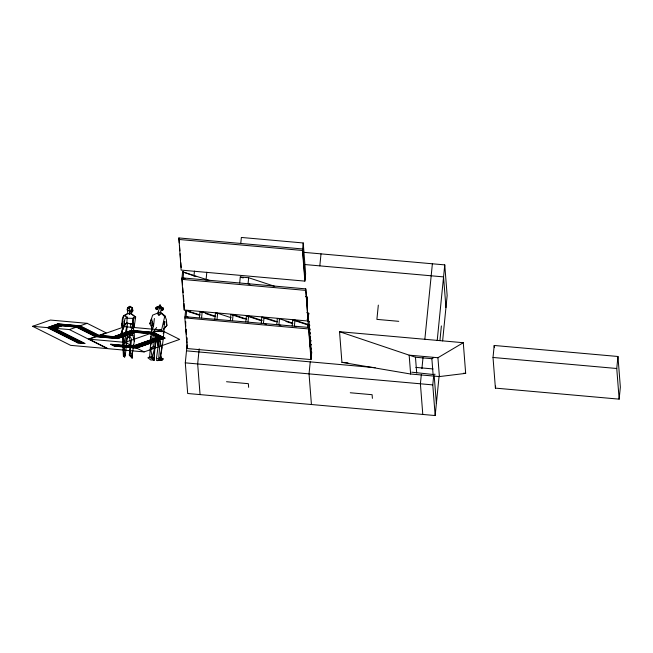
<?xml version="1.0" encoding="UTF-8"?>
<svg xmlns="http://www.w3.org/2000/svg" width="653" height="653" viewBox="0 0 653 653"><rect width="100%" height="100%" fill="white"/><g stroke="black" fill="none" stroke-linecap="round" stroke-linejoin="round"><path stroke-width="0.98" d="M125.041 353.599L124.658 357.036L123.45 356.342L123.278 335.136L128.298 334.36L132.877 335.413L134.289 341.241L132.118 355.118M123.082 335.887L120.323 335.218L124.952 323.986L126.862 322.843L127.196 317.105L123.58 315.652L122.348 318.86L121.744 325.569L123.148 329.096M152.206 325.855L152.231 321.921L152.582 323.815M134.289 341.241L134.428 336.279L133.147 324.761L133.424 317.872L134.804 316.738L135.661 316.983L134.306 325.945L132.845 328.345L134.306 325.945M154.116 360.113L152.149 357.15L149.741 357.485L154.116 360.113L154.206 358.579L152.149 357.15L149.659 356.962L147.896 357.771L150.794 359.974L154.116 360.113L154.19 353.053M133.032 328.818L133.147 324.761L126.862 322.843M149.659 356.962L152.231 321.921M133 328.712L133.147 324.761L133.881 324.753L133.506 323.023M154.206 358.579L155.594 337.895L152.582 340.017L153.414 346.319L154.655 348.008L152.149 357.15L150.557 348.155L153.414 346.319M124.862 326.018L124.952 323.986L127.523 323.431L132.543 323.635L133.881 324.753M132.543 323.635L132.812 318.362L133.424 317.872M124.176 353.02L125.588 334.581L127.425 336.23L125.507 353.273L124.658 357.036L124.176 353.02L123.45 356.342L125.164 355.526M121.997 334.72L126.249 333.993L128.298 334.36L122.421 335.405L121.997 334.72L122.291 329.512L123.45 356.342M129.588 314.166L129.261 306.828L130.012 306.306L132.428 307.8L132.894 310.795L131.008 313.554L129.588 314.166L127.8 313.473L123.58 315.652L122.127 324.582L123.466 327.537L124.952 323.986M240.761 243.455L241.357 237.455L303.229 242.965L305.62 273.615L304.878 281.116L181.134 270.097L178.889 237.945L302.633 248.964L305.024 279.615M306.788 312.624L308.714 313.252L307.987 321.023L184.244 310.004L181.852 279.353L182.603 271.852L209.662 280.529M183.697 271.95L183.093 277.949L185.019 278.586M184.244 310.004L184.007 303.555M310.648 351.991L311.742 352.089L310.991 359.583L187.256 348.563L184.864 317.913L185.607 310.412L200.169 314.958M186.701 310.51L186.105 316.509L188.031 317.146M185.591 323.806L185.787 321.807M186.187 331.463L186.383 329.463M186.227 332.01L186.431 330.01M186.823 339.674L187.027 337.674M439.094 376.218L435.167 415.545L187.689 393.498L185.297 362.848L187.109 344.694M190.325 312.428L190.529 310.412M193.949 276.121L194.455 271.085M187.256 348.563L187.378 346.792M199.385 317.693L199.981 311.693L202.169 311.889L215.71 316.362M201.573 317.889L202.169 311.889M199.181 348.824L197.671 363.95L200.063 394.6M206.022 280.251L206.83 272.187M214.853 319.072L215.449 313.073L217.637 313.26L231.129 317.725M217.041 319.26L217.637 313.26M230.321 320.443L230.917 314.444L233.105 314.64L246.54 319.08M232.509 320.639L233.105 314.64M239.684 282.986L240.288 276.986L248.662 277.737L274.684 286.332M248.662 277.737L248.058 283.737L249.993 284.373M245.789 321.823L246.385 315.823L248.573 316.019L262.131 320.501M247.977 322.019L248.573 316.019M261.257 323.202L261.853 317.203L264.041 317.399L277.517 321.847M264.041 317.399L263.445 323.398L266.334 324.353M276.725 324.582L277.321 318.582L279.508 318.778L292.822 323.17M279.508 318.778L278.913 324.778L280.814 325.406M292.193 325.961L292.789 319.962L294.976 320.15L309.628 324.998L309.669 325.537L292.789 319.962M294.976 320.15L294.381 326.157L296.209 326.761M304.878 281.116L302.486 250.466L303.229 242.965M307.987 321.023L305.743 288.871L182.007 277.851L182.546 284.773M306.861 303.163L307.457 297.164L305.531 296.527M307.024 305.237L307.457 297.164M308.118 319.252L308.714 313.252M308.257 321.333L309.351 321.431L308.257 321.333L307.661 327.333L308.771 327.708M310.991 359.583L308.608 328.932L309.351 321.431M309.073 331.536L309.628 324.998M309.375 335.364L309.93 328.826L309.971 329.365M309.669 339.201L310.224 332.655L310.273 333.201M309.971 343.029L310.526 336.491L310.567 337.03M310.273 346.865L310.828 340.319L310.869 340.866M310.567 350.694L311.122 344.155L311.171 344.694M310.869 354.522L311.424 347.984L311.465 348.522M310.232 361.868L309.04 373.867L311.432 404.525M319.815 265.869L321.015 253.87M378.324 305.114L376.895 319.382L398.738 321.325M421.307 374.716L420.401 383.793L422.793 414.443M421.911 368.667L423.022 357.575M424.834 339.421L432.384 263.788M435.167 415.545L432.776 384.895L433.682 375.818M437.208 340.523L444.758 264.889L303.776 252.336M439.967 340.221L441.387 325.945M442.62 340.923L447.15 295.548L444.758 264.889M493.015 357.469L494.215 345.47L617.958 356.489L620.35 387.147L619.15 399.146L495.407 388.119L493.015 357.469L616.759 368.496L619.15 399.146M495.407 388.119L495.611 386.119M616.759 368.496L617.958 356.489M164.042 324.525L164.352 321.496C164.148 333.373 162.728 345.274 160.426 356.897M151.072 332.867L153.537 326.182L154.377 318.468M157.357 309.457L157.12 308.755L158.287 307.881L161.136 308.036L160.671 312.314L158.908 315.219L157.12 313.301L152.631 315.162L149.88 323.757L151.749 327.324M129.4 335.201L128.886 336.621L130.355 341.192L129.343 355.175L132.061 358.097L132.559 357.681L130.02 353.167L131.547 339.291L129.4 335.201L132.877 335.413L130.208 323.455M126.249 333.993L127.523 323.431L124.911 334.605M134.804 316.738L131.008 313.554L131.939 311.612L132.428 307.8L129.261 306.828L127.221 309.383L127.8 313.473L125.507 315.334M132.861 347.796L133.245 344.776M156.451 358.366L158.442 344.131L158.369 337.805L160.058 341.446L161.764 347.641L160.246 357.42L158.679 358.962L156.451 358.366L156.981 360.603L161.854 360.35L163.185 358.93L160.246 357.42L160.818 355.877L161.854 360.35L160.246 357.42M130.306 348.759L129.343 355.175L132.559 357.681L132.151 353.134L130.02 353.167M156.647 327.528L154.026 331.022L152.582 340.017L157.822 334.965L160.058 341.446L158.679 358.962L163.185 358.93L156.981 360.603M154.026 331.022L161.201 331.626L164.874 315.774L160.671 312.314L157.993 312.371L158.908 315.219L161.601 313.489M123.466 327.537L124.968 318.591L127.196 317.105M157.822 334.965L154.655 348.008L150.557 348.155M130.012 306.306L127.621 307.661L127.221 309.383L129.776 311.808L131.939 311.612M134.738 318.754L135.661 316.983L131.008 313.554L132.428 307.8L129.776 311.808M126.241 340.997L127.425 336.23M122.421 322.868L121.744 325.569L123.229 328.981M160.32 357.754L160.818 355.877M132.641 326.476L133.147 324.761M149.88 323.757L151.52 318.631L153.537 326.182M131.008 313.554L131.751 311.342L132.894 310.795M154.916 344.09L156.549 339.364L155.594 337.895M157.993 312.371L159.756 307.628M163.177 333.389L164.107 331.446L161.201 331.626M157.593 309.196L157.087 308.461L157.471 307.792L160.009 307.31L162.001 308.216L162.401 308.902L161.626 309.628M158.63 307.269L160.058 304.927L162.401 308.902M163.699 329.3L166.89 325.48L166.401 319.774L164.874 315.774M157.079 309.71L156.075 309.138L155.855 307.873L156.467 307.204L158.181 306.91L162.981 307.8L163.495 309.465L161.609 310.608L163.495 309.465L163.462 308.518M157.087 308.461L160.058 304.927L160.997 307.506M163.528 328.867L166.89 325.48L165.944 321.57M161.626 310.183L162.14 309L161.136 308.036M162.287 310.151L163.568 308.991L162.981 307.8M410.696 355.632L415.463 357.24L431.862 358.701L433.608 357.673M339.536 331.691L409.162 355.159L437.926 357.722L463.279 342.711L465.671 373.369L439.404 376.577L410.631 374.014L341.927 362.342L339.536 331.691L463.279 342.711M32.65 326.312L50.412 320.06L87.167 323.333L106.153 332.859L99.052 335.356L80.058 325.839L58.011 323.872L47.351 327.618L32.65 326.312L70.63 345.355L107.386 348.629L69.406 329.585L54.697 328.271L61.806 325.774L76.507 327.088L95.493 336.605L102.848 337.258L99.044 335.356M69.406 329.585L76.507 327.088M80.058 325.839L87.167 323.333M47.351 327.618L77.74 342.858L81.307 341.617M88.392 339.103L95.501 336.605M157.61 337.438L132.739 346.188L110.692 344.221L114.487 346.131L136.542 348.09L164.956 338.099L157.61 337.438L150.01 333.634L135.31 332.32L117.548 338.572L103.582 337.323L99.778 335.422L124.65 326.68L160.671 329.887L179.657 339.405L144.142 351.902L108.12 348.694L89.126 339.168L96.236 336.67M99.778 335.422L113.753 336.662L131.514 330.418L153.561 332.385L164.956 338.099M114.463 346.114L117.997 344.874M89.126 339.168L125.147 342.376L150.01 333.634M153.561 332.385L160.671 329.887M411.716 372.186L433.094 374.487L435.118 374.242M155.855 307.873L158.181 306.91L161.315 307.285M127.686 337.226L129.4 337.128M158.793 307.122L156.467 307.204L156.075 309.138M126.878 318.24L132.812 318.362M120.323 335.218L122.421 335.405M178.742 239.447L302.486 250.466M304.6 264.514L443.558 276.896L445.95 307.547M181.852 279.353L305.596 290.373M307.645 313.432L308.738 313.53M307.041 319.431L308.134 319.529L305.743 288.871M184.864 317.913L308.608 328.932M415.83 367.402L433.045 368.937M341.927 362.342L348.016 362.88M463.646 373.181L465.671 373.369M186.497 350.849L375.149 367.655M77.74 342.858L85.086 343.511L54.697 328.271M185.297 362.848L432.776 384.895M226.526 381.736L248.36 383.686L248.646 387.327M350.269 392.763L372.104 394.706L372.39 398.354M127.621 307.661L128.976 308.085M240.288 276.986L243.169 277.941M196.088 276.57L182.603 271.852M285.965 321.439L292.691 323.659M261.853 317.203L275.411 321.684M246.385 315.823L261.714 320.892M230.917 314.444L244.402 318.901M215.449 313.073L217.384 313.709M199.981 311.693L201.908 312.33M205.752 313.595L214.396 316.452M188.513 311.636L199.092 315.13M152.998 332.336L164.687 338.189M151.725 332.222L164.074 338.409M150.459 332.108L163.454 338.621M149.186 331.993L162.842 338.842M147.913 331.879L162.23 339.054M146.639 331.765L161.609 339.274M145.366 331.651L149.162 333.561M157.202 337.585L160.997 339.487M144.093 331.536L147.896 333.446M156.581 337.805L160.385 339.707M142.819 331.422L146.623 333.332M155.969 338.017L159.765 339.919M141.546 331.316L145.35 333.218M155.357 338.238L159.152 340.14M140.281 331.202L144.076 333.103M154.737 338.45L158.54 340.352M139.007 331.087L142.803 332.989M154.124 338.662L157.92 340.572M137.734 330.973L141.53 332.875M153.512 338.883L157.308 340.784M136.461 330.859L140.256 332.761M152.892 339.095L156.696 341.005M135.187 330.745L138.983 332.646M152.28 339.315L156.075 341.217M133.914 330.63L137.718 332.54M151.667 339.527L155.463 341.437M132.641 330.516L136.444 332.426M151.047 339.748L154.851 341.65M131.514 330.418L135.31 332.32M131.441 330.442L135.244 332.344M150.435 339.96L154.23 341.87M130.829 330.655L134.624 332.565M149.823 340.18L153.618 342.082M130.216 330.875L134.012 332.777M149.202 340.393L153.006 342.303M129.596 331.087L133.4 332.997M148.59 340.613L152.386 342.515M128.984 331.308L132.779 333.21M147.978 340.825L151.774 342.735M128.372 331.52L132.167 333.43M147.358 341.046L151.161 342.947M127.751 331.74L131.555 333.642M146.745 341.258L150.541 343.168M127.139 331.953L130.935 333.863M146.133 341.478L149.929 343.38M126.527 332.173L130.322 334.075M145.513 341.69L149.317 343.6M125.907 332.385L129.71 334.295M144.901 341.911L148.696 343.813M125.294 332.606L129.09 334.507M144.289 342.123L148.084 344.033M124.682 332.818L128.478 334.728M143.668 342.343L147.472 344.245M124.062 333.038L127.866 334.94M143.056 342.556L146.852 344.466M123.45 333.25L127.245 335.16M142.444 342.776L146.239 344.678M122.837 333.471L126.633 335.373M141.823 342.988L145.627 344.898M122.217 333.683L126.021 335.593M141.211 343.209L145.007 345.111M121.605 333.903L125.4 335.805M140.599 343.421L144.395 345.331M120.993 334.116L124.788 336.026M139.979 343.641L143.782 345.543M120.372 334.336L124.176 336.238M139.367 343.853L143.162 345.764M119.76 334.548L123.556 336.458M138.754 344.074L142.55 345.976M119.148 334.769L122.944 336.67M138.134 344.286L141.938 346.196M118.528 334.981L122.331 336.891M137.522 344.506L141.317 346.408M117.915 335.201L121.711 337.103M136.91 344.719L140.705 346.629M117.303 335.413L121.099 337.323M136.289 344.939L140.093 346.841M116.683 335.634L120.487 337.536M135.677 345.151L139.473 347.061M116.071 335.846L119.866 337.756M135.065 345.372L138.86 347.274M115.459 336.066L119.254 337.968M134.445 345.584L138.248 347.494M114.838 336.279L118.642 338.189M133.832 345.804L137.628 347.706M114.226 336.499L118.022 338.401M133.22 346.017L137.016 347.927M113.72 336.662L117.516 338.564M125.147 342.376L132.739 346.188M136.542 348.09L144.142 351.902M113.467 336.638L117.262 338.548M132.453 346.163L136.257 348.065M112.194 336.524L115.989 338.434M131.18 346.049L134.983 347.951M110.92 336.417L114.716 338.319M129.914 345.935L133.71 347.837M109.647 336.303L113.442 338.205M128.641 345.821L132.437 347.731M108.374 336.189L112.177 338.091M127.368 345.706L131.163 347.616M107.1 336.075L110.904 337.976M126.094 345.592L129.89 347.502M105.827 335.96L109.631 337.862M124.821 345.478L128.625 347.388M104.562 335.846L108.357 337.748M123.548 345.372L127.351 347.274M103.288 335.732L107.084 337.642M122.274 345.257L126.078 347.159M102.015 335.618L105.81 337.528M121.001 345.143L124.805 347.045M100.742 335.503L104.537 337.413M119.736 345.029L123.531 346.931M118.462 344.915L122.258 346.816M79.209 325.757L101.99 337.185M117.189 344.8L120.985 346.702M77.936 325.643L100.725 337.07M115.916 344.686L119.711 346.596M76.662 325.529L99.452 336.956M114.642 344.572L118.438 346.482M75.389 325.423L98.179 336.842M113.369 344.458L117.173 346.368M74.115 325.308L96.905 336.728M112.096 344.351L115.899 346.253M72.842 325.194L95.632 336.613M110.822 344.237L114.626 346.139M71.569 325.08L75.373 326.982M70.295 324.965L74.099 326.867M69.03 324.851L72.826 326.753M67.757 324.737L71.552 326.647M66.484 324.623L70.279 326.533M65.21 324.508L69.006 326.418M63.937 324.402L67.732 326.304M62.664 324.288L66.459 326.19M61.39 324.174L65.194 326.076M60.117 324.059L63.921 325.961M58.852 323.945L62.647 325.847M58.011 323.872L61.806 325.774M57.799 323.945L61.594 325.847M57.186 324.157L60.982 326.067M56.566 324.378L60.37 326.28M55.954 324.59L59.75 326.5M55.342 324.81L59.137 326.712M54.721 325.023L58.525 326.933M54.109 325.243L57.905 327.145M53.497 325.455L57.293 327.365M52.877 325.676L56.68 327.577M52.264 325.888L56.06 327.798M51.652 326.108L55.448 328.01M51.032 326.32L54.836 328.23M50.42 326.541L84.09 343.421M49.808 326.753L82.817 343.307M49.187 326.973L81.543 343.192M48.575 327.186L80.27 343.078M47.963 327.406L78.997 342.964M161.487 313.367L164.752 316.689M131.408 356.538L132.061 358.097M156.549 339.364L158.124 345.657L157.61 341.135M124.462 325.504L124.062 321.203M123.278 335.136L124.682 343.682M124.356 321.325L124.666 325.129M494.215 345.47L494.37 347.445M437.926 357.722L439.404 376.577M434.212 375.859L436.367 403.546M431.862 358.701L433.094 374.487M415.463 357.24L416.696 373.026M409.162 355.159L410.631 374.014M311.146 358.089L308.755 327.431L185.036 316.681M178.889 237.945L179.273 242.883M179.51 245.855L179.893 250.801M180.122 253.764L180.587 259.698M180.816 262.661L181.208 267.608M182.775 287.736L183.158 292.683M183.395 295.646L183.852 301.58M185.395 321.358L185.787 326.296M186.015 329.267L186.399 334.205M186.709 338.164L187.093 343.111M150.712 336.246L151.039 344.955"/></g></svg>
